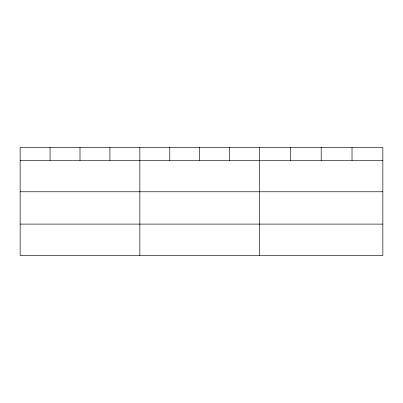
<?xml version="1.0" encoding="UTF-8"?>
<svg xmlns="http://www.w3.org/2000/svg" width="403" height="403" viewBox="0 0 403 403"><rect width="100%" height="100%" fill="white"/><g stroke="black" fill="none" stroke-linecap="round" stroke-linejoin="round"><path stroke-width="0.6" d="M382.85 191.773L382.85 147.508L20.15 147.508L20.15 255.492L382.85 255.492L382.85 191.773L20.15 191.773M20.15 160.389L382.85 160.389M20.15 224.108L382.85 224.108M352.021 147.508L352.021 160.389M321.191 147.508L321.191 160.389M290.361 147.508L290.361 160.389M259.532 147.508L259.532 255.492M229.609 147.508L229.609 160.389M199.686 147.508L199.686 160.389M169.764 147.508L169.764 160.389M139.841 147.508L139.841 255.492M109.918 147.508L109.918 160.389M79.996 147.508L79.996 160.389M50.073 147.508L50.073 160.389"/></g></svg>
